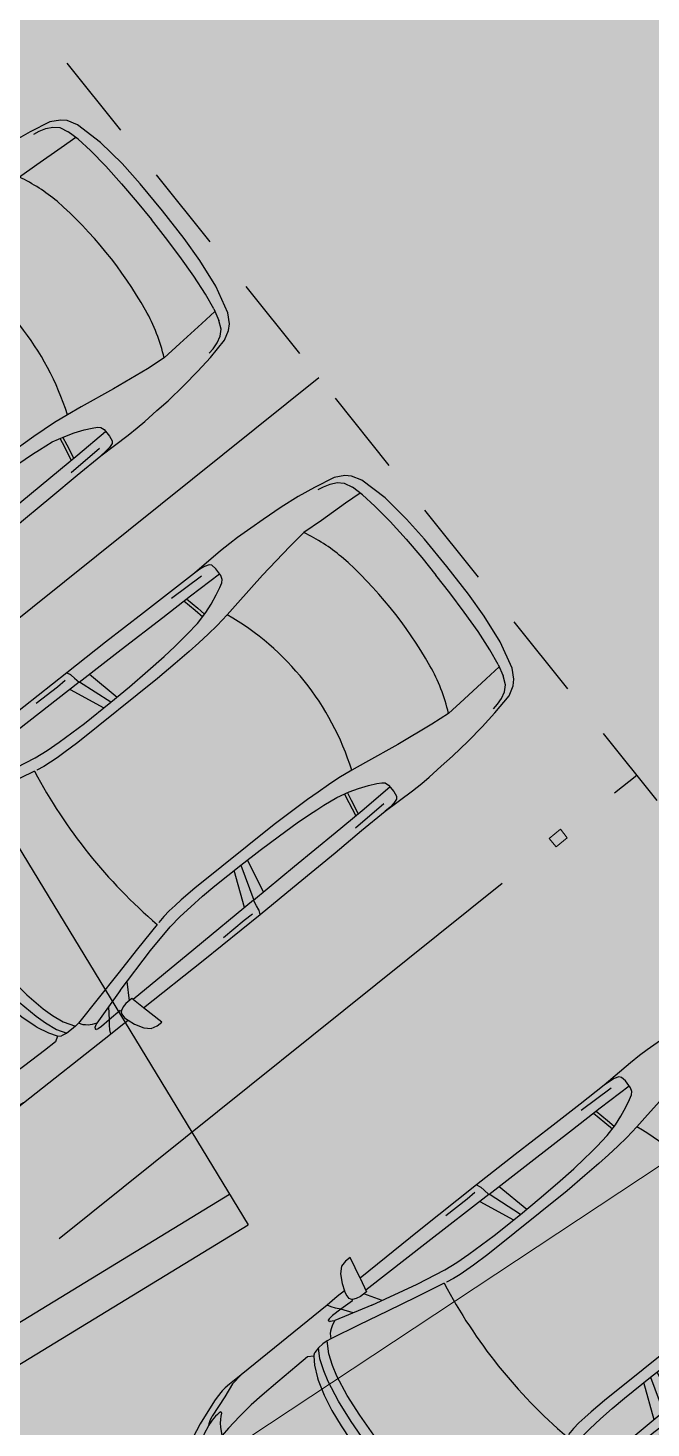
# Model space of a CAD drawing. Header units: metres. Extents: x 7511783 to 7512372, y 4692307 to 4692611.
# Drawn here: x 7511935.26 to 7511938.72, y 4692375.02 to 4692382.78 of the extents above; entities that cross this region are included whole.
import ezdxf
from ezdxf.enums import TextEntityAlignment as Align

# ---------------------------------------------------------------- set-up
doc = ezdxf.new("R2010")
doc.units = ezdxf.units.M
doc.linetypes.add('Long Dashed', pattern=[793.7499761581425, 476.2499928474427, -317.4999833106998])
for name, color, linetype, lineweight in [('A - Fill Zone_Pen_No__102', 254, 'Continuous', 0), ('A - Fill Zone_Pen_No__176', 253, 'Continuous', 0), ('A - Rampa_Pen_No__42', 8, 'Continuous', 0), ('A - Shtyllat', 7, 'Continuous', 0), ('A - Shtyllat_Pen_No__1', 7, 'Continuous', 0), ('A -Polyline_Pen_No__42', 8, 'Continuous', 0), ('A1 - Bodrumi -1', 7, 'Continuous', 0), ('A1 - Bodrumi -1_Pen_No__42', 8, 'Continuous', 0), ('bodrum 1 garazhat projekt', 7, 'Continuous', 0), ('garazhat-netw-amiri - b1', 20, 'Continuous', 0), ('Interior - Furniture _Pen_No__42', 8, 'Continuous', 0), ('Parc-Kojshi', 251, 'Continuous', 0)]:
    doc.layers.add(name, color=color, linetype=linetype, lineweight=lineweight)
doc.styles.add('GENERATED_STYLE_1', font='arial.ttf')

# ---------------------------------------------------------------- blocks, each defined once
blk = doc.blocks.new('Slab_6', base_point=(63264.51523607764, -68393.3326743771))
at = {"layer": 'A1 - Bodrumi -1_Pen_No__42', "color": 8, "linetype": 'Continuous', "lineweight": 25, "flags": 128}
blk.add_lwpolyline([(63264.51523607764, -68393.3326743771), (83257.00457082294, -63909.70114019907), (75456.13369070938, -29146.91751099753, 0.0021919497620864), (57048.23205081843, -33332.54687322022), (60252.72529317138, -47612.63264707229), (58637.28843211705, -47925.70844958309), (58785.1422201114, -48589.27355840802), (58818.69832244765, -48581.63779186852)], format="xyb", close=True, dxfattribs=at)
blk = doc.blocks.new('Column_63', base_point=(5799.68699799449, 12170.10864264829))
at = {"layer": 'A - Shtyllat_Pen_No__1', "color": 7, "linetype": 'Continuous', "lineweight": 13, "flags": 128}
blk.add_lwpolyline([(5845.284778258222, 12149.59419810255), (5832.14824323225, 12208.13846722867), (5754.089217730759, 12190.62308719404), (5767.225752756731, 12132.07881806792)], close=True, dxfattribs=at)
blk = doc.blocks.new('Car 05 22')
at = {"layer": 'Interior - Furniture _Pen_No__42', "color": 8, "linetype": 'Continuous', "lineweight": 25}
for p, q in [((1961.117547741, 983.221158223), (1928.938242309, 983.221158223)), ((1928.938242309, 983.221158223), (1957.843908175, 858.0544967500001)), ((1996.903176747, 974.9060932165999), (1961.117547741, 983.221158223)), ((2026.89661068, 945.007687052), (1996.903176747, 974.9060932165999)), ((2054.5732194, 897.577022836), (2026.89661068, 945.007687052)), ((856.5325990199999, 856.169707455), (590.7241636140001, 851.6786068920001)), ((1129.8609284, 858.5331077519999), (856.5325990199999, 856.169707455)), ((1129.8609284, 858.5331077519999), (1120.69723063, 838.160005195)), ((1536.1071561, 860.3802508980001), (1129.8609284, 858.5331077519999)), ((1957.843908175, 858.0544967500001), (1536.1071561, 860.3802508980001)), ((1957.84390817, 858.0544967500001), (1977.22141076, 777.427813481)), ((2067.91700908, 857.6794056350001), (2054.5732194, 897.577022836)), ((2119.91703998, 857.4374531180001), (2067.91700908, 857.6794056350001)), ((2075.28112592, 835.6608695470001), (2067.91700908, 857.6794056350001)), ((2193.165590015, 856.4504063259001), (2119.91703998, 857.4374531180001)), ((2182.27381684, 834.081841238), (2193.16559002, 856.4504063260001)), ((2808.01466132, 852.5547640039999), (2193.165590015, 856.4504063259001)), ((-585.227090103, 801.027979058), (-706.3378894982, 775.7872218095)), ((-594.8871138119998, 778.4895580349998), (-626.571782751, 772.4860242179999)), ((-483.1389679684001, 817.2581826864), (-585.227090103, 801.027979058)), ((-372.3345973750002, 830.229933465), (-483.1389679684001, 817.2581826864)), ((-251.752794228, 841.043733947), (-372.3345973750002, 830.229933465)), ((-168.2198443133, 844.6061713611999), (-251.752794228, 841.043733947)), ((-78.35772569479998, 850.6357850930001), (-168.2198443133, 844.6061713611999)), ((-24.036324899, 852.2918850640001), (-78.35772569479998, 850.6357850930001)), ((40.3182760438, 852.3336850629998), (-24.036324899, 852.2918850640001)), ((230.8030912739, 845.5192631063), (40.3182760438, 852.3336850629998)), ((124.560977278, 791.3967861309999), (129.0398444, 820.4687779309999)), ((125.693926866, 743.8968737240001), (124.560977278, 791.3967861309999)), ((129.0398444, 820.4687779309999), (138.886242882, 832.3883788069998)), ((138.886242882, 832.3883788069998), (165.168377873, 840.275885275)), ((165.168377873, 840.275885275), (194.733578306, 844.324685204)), ((194.733578306, 844.324685204), (230.803091274, 845.519263106)), ((210.873013229, 809.2317387879999), (418.0703055720001, 816.1926024380003)), ((400.0158099590001, 847.596806379), (230.8030912739, 845.5192631063)), ((590.7241636140001, 851.6786068920001), (400.0158099590001, 847.596806379)), ((1115.14443198, 808.948201529), (1108.59023357, 773.98329714)), ((1108.59023357, 773.98329714), (1537.61805657, 780.025947399)), ((1119.51383092, 833.2672045809999), (1115.14443198, 808.948201529)), ((1120.16623076, 836.3248049650001), (1119.51383092, 833.2672045809999)), ((1120.69723063, 838.160005195), (1120.16623076, 836.3248049650001)), ((1162.63563846, 830.4777734580001), (1220.13025657, 829.0713745190002)), ((1220.13025657, 829.0713745190002), (1369.65750367, 831.489072695)), ((1537.61805657, 780.025611521), (1974.99295641, 786.0764425990001)), ((1939.15395607, 686.22492547), (1995.917261, 777.427813481)), ((1977.22141076, 777.427813481), (2019.59119012, 777.427813481)), ((2019.59119012, 777.427813481), (2044.48611622, 783.069509224)), ((2044.48611622, 783.069509224), (2063.35562216, 792.2740022800001)), ((2063.35562216, 792.2740022800001), (2070.42572439, 799.8521965630001)), ((2068.68333559, 787.696981005), (2065.39356605, 794.4584027669999)), ((2068.68333559, 787.696981005), (2148.02030692, 790.4828861469999)), ((2070.42572439, 799.8521965630001), (2075.2191259, 809.3983893609999)), ((2075.2191259, 809.3983893609999), (2075.28112592, 835.6608695470001)), ((2106.51930118, 732.1586113790001), (2148.02030692, 790.4828861469999)), ((2148.02030692, 790.4828861469999), (2166.81146925, 813.814537484)), ((2148.02030692, 790.4828861469999), (2205.61920777, 792.204186117)), ((2166.81146925, 813.814537484), (2182.27381684, 834.081841238)), ((2205.61920777, 792.204186117), (2227.21980808, 791.0038861380001)), ((2227.21980808, 791.0038861380001), (2232.61990816, 790.029986155)), ((2232.61990816, 790.029986155), (2237.93539134, 787.2871225249999)), ((2238.46067648, 776.864360243), (2234.36910819, 773.9630864369999)), ((2240.81890828, 784.03918626), (2237.93539134, 787.2871225249999)), ((2238.46067648, 776.864360243), (2240.85090828, 780.5209863219999)), ((2240.85090828, 780.5209863219999), (2240.81890828, 784.03918626)), ((2855.711363900001, 852.6327640009998), (2808.01466132, 852.5547640039999)), ((2808.01466132, 852.5547640039999), (2876.86636504, 843.317264394)), ((2891.44016583, 852.5287640049999), (2855.711363900001, 852.6327640009998)), ((2876.86636504, 843.317264394), (2954.16376923, 813.731165643)), ((2922.51356751, 852.034364026), (2891.44016583, 852.5287640049999)), ((2904.11849592, 832.8863289209997), (2905.06820589, 832.8379901159999)), ((2945.17226874, 849.4061641369999), (2922.51356751, 852.034364026)), ((2989.61447115, 839.6482645490003), (2945.17226874, 849.4061641369999)), ((2954.16376923, 813.731165643), (3075.78877375, 774.6896785450001)), ((3013.55027244, 833.064864827), (2989.61447115, 839.6482645490003)), ((3154.26138006, 782.5577669589998), (3013.55027244, 833.064864827)), ((3235.883818752, 747.6101556219), (3154.26138006, 782.5577669589998)), ((-784.8200333720001, 721.8124613509999), (-815.0478655078, 667.7598955197002)), ((-757.6903274910002, 747.022066986), (-784.8200333720001, 721.8124613509999)), ((-706.3378894982, 775.7872218095), (-757.6903274910002, 747.022066986)), ((-729.425104913, 716.3992494200002), (-750.577082573, 669.7773949330001)), ((-701.0941271610001, 743.2591195180001), (-729.425104913, 716.3992494200002)), ((-664.8727541800001, 760.961322365), (-701.0941271610001, 743.2591195180001)), ((-626.571782751, 772.4860242179999), (-664.8727541800001, 760.961322365)), ((327.3887276080001, 761.920895626), (125.394377448, 756.455747737)), ((132.429139117, 722.8048827370001), (125.693926866, 743.8968737240001)), ((146.670770152, 710.6062742990001), (132.429139117, 722.8048827370001)), ((171.252864179, 696.6287725440001), (146.670770152, 710.6062742990001)), ((521.9507803269998, 764.6728959719999), (327.3887276080001, 761.920895626)), ((355.2943663540001, 762.315609428), (339.1227247570001, 683.1192857359999)), ((373.4006373970002, 762.5717151969999), (357.2289958010001, 683.375391506)), ((813.627009446, 769.327996556), (521.9507803269998, 764.6728959719999)), ((1108.59023357, 773.98329714), (813.627009446, 769.327996556)), ((1036.25651944, 772.8416796290002), (996.5002997029998, 578.7916468290002)), ((1041.96657906, 578.0240872360001), (1107.56627095, 773.967136299)), ((1173.32542975, 774.895061201), (1090.33970038, 577.89253068)), ((2000.39650233, 701.591770694), (1730.35620914, 633.8338533080002)), ((2000.39650233, 701.591770694), (2213.53100788, 762.9814866290001)), ((2226.59190807, 769.8777067159999), (2213.53100788, 762.9814866290001)), ((2213.53100788, 762.9814866290001), (2238.34670825, 752.240186817)), ((2234.36910819, 773.9630864369999), (2226.59190807, 769.8828865080001)), ((2238.34670825, 752.240186817), (2258.53170854, 739.717487037)), ((2258.53170854, 739.717487037), (2269.0398087, 731.086787188)), ((2269.0398087, 731.086787188), (2278.83550884, 721.965087348)), ((2278.83550884, 721.965087348), (2293.79610906, 697.6509877739999)), ((2293.79610906, 697.6509877739999), (2317.1870094, 700.7385877199999)), ((2317.1870094, 700.7385877199999), (2345.74280982, 702.7498876850001)), ((2355.134199750001, 639.912801441), (2317.1870094, 700.7385877199999)), ((2345.74280982, 702.7498876850001), (2378.929310310001, 702.0184876970001)), ((2410.10490185, 649.1086815510001), (2378.929310310001, 702.0184876970001)), ((2378.929310310001, 702.0184876970001), (2410.57231077, 694.2028878339999)), ((2428.73881104, 681.7061880529999), (2457.25830016, 700.035535323)), ((2457.25830016, 700.035535323), (2535.4819126, 697.9905877680001)), ((3022.47491973, 758.305686711), (3023.66221975, 762.4851866380001)), ((3024.49924208, 753.7186598590001), (3022.47491973, 758.305686711)), ((3023.66221975, 762.4851866380001), (3034.64521991, 765.0503865930001)), ((3037.91041996, 743.452886971), (3024.49924208, 753.7186598590001)), ((3034.64521991, 765.0503865930001), (3046.93432009, 763.817386614)), ((3050.61522015, 730.6688871950001), (3037.91041996, 743.452886971)), ((3046.93432009, 763.817386614), (3060.9451203, 762.9292866300001)), ((3064.50712035, 714.6457874760001), (3050.61522015, 730.6688871950001)), ((3060.9451203, 762.9292866300001), (3089.85712072, 757.3861867269998)), ((3076.97452053, 697.807687771), (3064.50712035, 714.6457874760001)), ((3100.48402088, 763.1120866269999), (3075.78877375, 774.6896785450001)), ((3089.85712072, 757.3861867269998), (3108.43932099, 751.4304868319999)), ((3114.13862108, 753.3111867989999), (3100.48402088, 763.1120866269999)), ((3108.43932099, 751.4304868319999), (3122.8656212, 746.4359869189999)), ((3122.8656212, 746.4359869189999), (3114.13862108, 753.3111867989999)), ((3170.0706946, 726.5554905960001), (3122.8656212, 746.4359869189999)), ((3211.69204952, 701.0151137130001), (3170.0706946, 726.5554905960001)), ((3254.25934432, 663.1775183300001), (3211.69204952, 701.0151137130001)), ((3269.07948628, 728.3294692490001), (3235.883818752, 747.6101556219)), ((3298.56678787, 705.6390702070001), (3269.07948628, 728.3294692490001)), ((3337.33388997, 663.3806719909999), (3298.56678787, 705.6390702070001)), ((-815.0478655078, 667.7598955197002), (-855.0523550635, 511.0116477078998)), ((-768.2719792499998, 602.2788720830002), (-750.577082573, 669.7773949330001)), ((-764.3441764490001, 617.261773195), (-665.728145997, 623.9546285630003)), ((-665.728145997, 623.9546285630003), (-500.877431885, 634.180288886)), ((-500.877431885, 634.180288886), (-383.0238853850001, 641.9613403830001)), ((-383.0238853850001, 641.9613403830001), (-274.220886173, 631.318400078)), ((-274.220886173, 631.318400078), (-56.404854203, 600.536895199)), ((212.566754139, 676.5412700230002), (171.252864179, 696.6287725440001)), ((266.3151410770001, 654.566867265), (212.566754139, 676.5412700230002)), ((319.4903281550001, 636.426864989), (266.3151410770001, 654.566867265)), ((392.7088835140001, 617.8124267930001), (319.4903281550001, 636.426864989)), ((339.1227247570001, 683.1192857359999), (329.5580559370001, 633.8673348859999)), ((357.2289958010001, 683.375391506), (346.76505809, 629.492778784)), ((1730.35620914, 633.8338533080002), (1562.00595611, 600.596478384)), ((1779.61280153, 581.7538898049997), (1952.84760406, 621.338789111)), ((1952.84760406, 621.338789111), (2122.045506540001, 659.9572884350001)), ((2122.045506540001, 659.9572884350001), (2293.79610906, 697.6509877739999)), ((2293.79610906, 697.6386630720001), (2293.79610906, 697.6509877739999)), ((2379.77420337, 575.387091212), (2355.13301598, 639.9159014410001)), ((2436.02871163, 583.2244924540001), (2410.10490185, 649.1086815510001)), ((2410.57231077, 694.2028878339999), (2410.58631694, 694.1782473540001)), ((2428.73881104, 681.7061880529999), (2410.57231077, 694.2028878339999)), ((2428.77597173, 681.700745325), (2428.73881104, 681.7061880529999)), ((2428.77597173, 681.700745325), (2456.66545813, 639.8418234830003)), ((2456.66545813, 639.8418234830003), (2487.236391870001, 574.2621729599999)), ((2535.422612600001, 697.9916562040003), (2673.21491462, 695.5089878119999)), ((2535.46586986, 697.9894090810001), (2535.4819126, 697.988971943)), ((2673.21491462, 695.5089878119999), (2787.200816290001, 691.4809878819998)), ((2787.200816290001, 691.4809878819998), (2868.415817480001, 687.223087957)), ((2868.395882330001, 687.22488671), (2959.72331881, 678.984388101)), ((2959.72331881, 678.984388101), (2868.415817480001, 687.1969879569999)), ((2959.72331881, 678.984388101), (3047.2313201, 666.2002883250001)), ((3047.20992906, 666.2041971140001), (3100.00912087, 656.556188494)), ((3100.00912087, 656.556188494), (3076.97452053, 697.807687771)), ((3152.92075342, 553.873393456), (3100.00912087, 656.556188494)), ((3301.867263790001, 602.80900872), (3254.25934432, 663.1775183300001)), ((3374.49419199, 603.583974516), (3337.33388997, 663.3806719909999)), ((-768.2719792499998, 602.2788720830002), (-782.764796709, 510.0106247469999)), ((-56.404854203, 600.536895199), (145.941775497, 566.5900898169999)), ((145.941775497, 566.5900898169999), (233.261172115, 552.312592089)), ((233.261172115, 552.312592089), (315.3092800730001, 541.359190513)), ((474.8166917820001, 607.1053878569999), (392.7088835140001, 617.8124267930001)), ((521.3449804749999, 601.6186871690002), (474.8166917820001, 607.1053878569999)), ((569.9935686519999, 596.8381865689998), (521.3449804749999, 601.6186871690002)), ((652.59274858, 590.9845858339997), (569.9935686519999, 596.8381865689998)), ((772.8388193580001, 584.9903850819998), (652.59274858, 590.9845858339997)), ((907.2666866909999, 580.298084493), (772.8388193580001, 584.9903850819998)), ((1041.96657906, 578.0240872360001), (907.2666866909999, 580.298084493)), ((1227.79815085, 577.5186957939999), (1041.96657906, 578.0240872360001)), ((1316.09897866, 580.475793563), (1227.79815085, 577.5186957939999)), ((1403.02450604, 584.4121905939998), (1316.09897866, 580.475793563)), ((1483.8761315, 590.1361862749999), (1403.02450604, 584.4121905939998)), ((1562.00595611, 600.596478384), (1483.8761315, 590.1361862749999)), ((1610.72419049, 544.0665862469999), (1779.61280153, 581.7538898049997)), ((2397.334105950001, 514.2584815219999), (2379.77250853, 575.3929912130001)), ((2453.63941421, 521.616582688), (2436.02871163, 583.2244924540001)), ((2487.236391870001, 574.2621729599999), (2491.79934275, 562.0052962960001)), ((2491.79994982, 562.0052962960001), (2517.90263133, 477.034766618)), ((3189.62073735, 475.569766106), (3152.92075342, 553.873393456)), ((3301.867263790001, 602.80900872), (3346.015513130001, 501.4217980699999)), ((3418.40079436, 512.7439783509999), (3374.49419199, 603.583974516)), ((-855.0523550635, 511.0116477078998), (-874.6778528530002, 344.9579771100001)), ((-782.7621654889999, 510.027376359), (-794.5333543099999, 390.6265818930001)), ((315.2936019620001, 541.3606176840001), (384.2945810830001, 535.0794906230001)), ((384.2815104790001, 535.080362318), (454.174320738, 530.4191213629999)), ((454.170282107, 530.4193907049998), (526.242583163, 526.2868907769997)), ((526.2331313149998, 526.2873073839999), (627.7018846490002, 521.814890855)), ((627.698546207, 521.8149872519999), (756.75876515, 518.0884218199999)), ((756.75876515, 518.0884218199999), (1322.62824821, 518.052230308)), ((1322.62824821, 518.052230308), (1420.49779626, 521.652890858)), ((1420.49066257, 521.652523245), (1466.64156934, 524.030772681)), ((1466.62639694, 524.0299908169999), (1510.87647584, 527.594696836)), ((1510.85529759, 527.5929907539999), (1554.25309822, 533.0576906580001)), ((1554.25309822, 533.0576906580001), (1596.82961355, 540.969674969)), ((1597.28918852, 541.1774857889999), (1596.65116701, 540.8889849259999)), ((2419.31580918, 395.7362626700001), (2397.33316008, 514.2635815229997)), ((2477.61661773, 401.0764635800001), (2453.63941421, 521.616582688)), ((2517.90263133, 477.034766618), (2537.54372273, 384.0810341510001)), ((3199.39883308, 466.7584630290001), (3189.62073735, 475.569766106)), ((3220.69886845, 454.388540188), (3199.39883308, 466.7584630290001)), ((3346.015513130001, 501.4217980699999), (3374.297465860001, 419.557472908)), ((3457.47689648, 393.0984834030001), (3418.40079436, 512.7439783509999)), ((-794.5333543099999, 390.6265818930001), (-802.4328468090001, 258.715288008)), ((2433.73206705, 266.091642182), (2419.31580918, 395.7362626700001)), ((2493.88922012, 269.050242651), (2477.61661773, 401.0764635800001)), ((3256.10680826, 439.2417534179999), (3220.67662376, 454.4014587129999)), ((3288.390194130001, 425.101248479), (3256.10680826, 439.2417534179999)), ((3319.36158057, 408.41284265), (3288.390194130001, 425.101248479)), ((3353.46269085, 384.2512837760001), (3319.36158057, 408.41284265)), ((3391.09039087, 344.247647689), (3374.297465860001, 419.557472908)), ((3468.34279707, 330.9338860280001), (3457.47689648, 393.0984834030001)), ((-874.6778528530002, 344.9579771100001), (-882.944054645, 194.680643518)), ((2537.54372273, 384.0810341510001), (2551.45611664, 285.6281997640001)), ((3321.23357975, 370.497229407), (3320.99727986, 362.132926485)), ((3320.99727986, 362.132926485), (3338.31527228, 276.8564967000001)), ((3324.654278260001, 377.297531782), (3321.23357975, 370.497229407)), ((3328.30797666, 379.591332583), (3324.654278260001, 377.297531782)), ((3338.468372210001, 379.4523325350001), (3328.30797666, 379.591332583)), ((3363.640761200001, 357.811724976), (3338.468372210001, 379.4523325350001)), ((3377.182392130001, 359.9734848010001), (3353.46269085, 384.2512837760001)), ((3396.66521323, 315.8049103040001), (3363.640761200001, 357.811724976)), ((3391.09039087, 344.247647689), (3377.182392130001, 359.9734848010001)), ((3408.0703938, 289.3779877820001), (3396.66521323, 315.8049103040001)), ((3474.4914974, 263.721088865), (3468.34279707, 330.9338860280001)), ((-802.4328468090001, 258.715288008), (-806.8131426489999, 124.936494209)), ((2441.61713002, 131.955220918), (2433.73181129, 266.093942182)), ((2503.10292147, 133.173421111), (2493.88922012, 269.050242651)), ((2551.45611664, 285.6281997640001), (2559.71041303, 193.693567653)), ((3338.31527228, 276.8564967000001), (3351.882966340001, 172.661960307)), ((3408.0703938, 289.3779877820001), (3413.77629411, 267.259988716)), ((3413.77548775, 267.2641933500001), (3418.45445829, 242.866384828)), ((3418.452194370001, 242.878189745), (3424.044894670001, 200.723791525)), ((3478.33319761, 199.917191559), (3474.4914974, 263.721088865)), ((-882.944054645, 194.680643518), (-885.3767076889999, 0)), ((2559.71041303, 193.693567653), (2564.38081099, 101.185635342)), ((3351.882966340001, 172.661960307), (3358.343763510001, 75.87012649980001)), ((3424.044894670001, 200.723791525), (3427.72848251, 152.023715234)), ((3479.35651311, 164.9481933352), (3478.33319761, 199.917191559)), ((3489.519598210001, 164.9481933352), (3479.35651311, 164.9481933352)), ((3489.519598210001, -164.9481933352), (3489.519598210001, 164.9481933352)), ((-806.8131426489999, 124.936494209), (-808.0470753050001, 0)), ((2444.0197128, -0.0273000043277), (2441.61701245, 131.957220918)), ((2506.01959488, -3.86e-13), (2503.10292147, 133.173421111)), ((2564.38081099, 101.185635342), (2566.01761027, -0.00610000213065)), ((3432.36383112, 39.98011396419999), (3427.72848251, 152.023715234)), ((-885.3767076889999, 0), (-882.944054645, -194.680643518)), ((-806.8131426489999, -124.936494209), (-808.0470753050001, 1.477e-13)), ((2444.0197128, 0.0273000043271), (2441.61701245, -131.957220918)), ((2564.38081099, -101.185635342), (2566.01761027, 0.00610000212997)), ((3353.95786543, 27.8932505984), (3358.343763510001, 75.87012649980001)), ((3353.95786543, 27.8932505984), (3353.95786543, -0.7649002671629999)), ((3353.95786543, -27.8932505984), (3353.95786543, 0.7649002671619999)), ((3370.89075802, 11.74110410089999), (3370.32315827, -0.7649002671629999)), ((3370.89075802, -11.74110410089999), (3370.32315827, 0.7649002671619999)), ((3372.49235732, 23.6550082622), (3370.89075802, 11.74110410089999)), ((3376.267285060001, 38.99395092400001), (3372.49235732, 23.6550082622)), ((3381.98685317, 46.5714162664), (3376.267285060001, 38.99395092400001)), ((3386.21005132, 48.3522168884), (3381.98685317, 46.5714162664)), ((3386.21005132, 48.3522168884), (3394.28954778, 48.3522168884)), ((3398.51284593, 46.5714162664), (3394.28954778, 48.3522168884)), ((3404.23226311, 38.99375151340001), (3398.51284593, 46.5714162664)), ((3404.23226311, 38.99375151340001), (3408.00714178, 23.6550082622)), ((3408.00714178, 23.6550082622), (3409.766541010001, 8.055102813469999)), ((3409.766541010001, 8.055102813469999), (3409.766541010001, -4.961e-13)), ((3431.76949509, 57.3729975776), (3431.76949509, 56.7710829698)), ((3432.04453126, -0.0109000038072), (3432.36383112, 39.98011396419999)), ((3432.04453126, 0.0109000038063), (3432.36383112, -39.98011396419999)), ((2506.01959488, -2.78e-13), (2503.10292147, -133.173421111)), ((3351.882966340001, -172.661960307), (3358.343763510001, -75.87012649980001)), ((3353.95786543, -27.8932505984), (3358.343763510001, -75.87012649980001)), ((3372.49235732, -23.6550082622), (3370.89075802, -11.74110410089999)), ((3376.267285060001, -38.99395092400001), (3372.49235732, -23.6550082622)), ((3381.98685317, -46.5714162664), (3376.267285060001, -38.99395092400001)), ((3386.21005132, -48.3522168884), (3381.98685317, -46.5714162664)), ((3386.21005132, -48.3522168884), (3394.28954778, -48.3522168884)), ((3398.51284593, -46.5714162664), (3394.28954778, -48.3522168884)), ((3404.23226311, -38.99375151340001), (3398.51284593, -46.5714162664)), ((3404.23226311, -38.99375151340001), (3408.00714178, -23.6550082622)), ((3408.00714178, -23.6550082622), (3409.766541010001, -8.055102813469999)), ((3409.766541010001, -8.055102813469999), (3409.766541010001, -3.892e-13)), ((3432.36383112, -39.98011396419999), (3427.72848251, -152.023715234)), ((3431.76949509, -57.3729975776), (3431.76949509, -56.7710829698)), ((-802.4328468090001, -258.715288008), (-806.8131426489999, -124.936494209)), ((2441.61713002, -131.955220918), (2433.73181129, -266.093942182)), ((2503.10292147, -133.173421111), (2493.88922012, -269.050242651)), ((2559.71041303, -193.693567653), (2564.38081099, -101.185635342)), ((3424.044894670001, -200.723791525), (3427.72848251, -152.023715234)), ((-882.944054645, -194.680643518), (-874.6778528530002, -344.9579771100001)), ((2551.45611664, -285.6281997640001), (2559.71041303, -193.693567653)), ((3338.31527228, -276.8564967000001), (3351.882966340001, -172.661960307)), ((3418.452194370001, -242.878189745), (3424.044894670001, -200.723791525)), ((3474.4914974, -263.721088865), (3478.33319761, -199.917191559)), ((3478.33319761, -199.917191559), (3479.35651311, -164.9481933352)), ((3479.35651311, -164.9481933352), (3489.519598210001, -164.9481933352)), ((-794.5333543099999, -390.6265818930001), (-802.4328468090001, -258.715288008)), ((2433.73206705, -266.091642182), (2419.31580918, -395.7362626700001)), ((2493.88922012, -269.050242651), (2477.61661773, -401.0764635800001)), ((2537.54372273, -384.0810341510001), (2551.45611664, -285.6281997640001)), ((3320.99727986, -362.132926485), (3338.31527228, -276.8564967000001)), ((3408.0703938, -289.3779877820001), (3396.66521323, -315.8049103040001)), ((3408.0703938, -289.3779877820001), (3413.77629411, -267.259988716)), ((3413.77548775, -267.2641933500001), (3418.45445829, -242.866384828)), ((3468.34279707, -330.9338860280001), (3474.4914974, -263.721088865)), ((-874.6778528530002, -344.9579771100001), (-855.0523550635, -511.0116477078998)), ((2517.90263133, -477.034766618), (2537.54372273, -384.0810341510001)), ((3353.46269085, -384.2512837760001), (3319.36158057, -408.41284265)), ((3321.23357975, -370.497229407), (3320.99727986, -362.132926485)), ((3324.654278260001, -377.297531782), (3321.23357975, -370.497229407)), ((3328.30797666, -379.591332583), (3324.654278260001, -377.297531782)), ((3338.468372210001, -379.4523325350001), (3328.30797666, -379.591332583)), ((3363.640761200001, -357.811724976), (3338.468372210001, -379.4523325350001)), ((3377.182392130001, -359.9734848010001), (3353.46269085, -384.2512837760001)), ((3396.66521323, -315.8049103040001), (3363.640761200001, -357.811724976)), ((3391.09039087, -344.247647689), (3374.297465860001, -419.557472908)), ((3391.09039087, -344.247647689), (3377.182392130001, -359.9734848010001)), ((3457.47689648, -393.0984834030001), (3468.34279707, -330.9338860280001)), ((-782.7621654889999, -510.027376359), (-794.5333543099999, -390.6265818930001)), ((2419.31580918, -395.7362626700001), (2397.33316008, -514.2635815229997)), ((2477.61661773, -401.0764635800001), (2453.63941421, -521.616582688)), ((3220.69886845, -454.388540188), (3199.39883308, -466.7584630290001)), ((3256.10680826, -439.2417534179999), (3220.67662376, -454.4014587129999)), ((3288.390194130001, -425.101248479), (3256.10680826, -439.2417534179999)), ((3319.36158057, -408.41284265), (3288.390194130001, -425.101248479)), ((3346.015513130001, -501.4217980699999), (3374.297465860001, -419.557472908)), ((3418.40079436, -512.7439783509999), (3457.47689648, -393.0984834030001)), ((-855.0523550635, -511.0116477078998), (-815.0478655078, -667.7598955197002)), ((-768.2719792499998, -602.2788720830002), (-782.764796709, -510.0106247469999)), ((233.261172115, -552.312592089), (315.3092800730001, -541.359190513)), ((315.2936019620001, -541.3606176840001), (384.2945810830001, -535.0794906230001)), ((384.2815104790001, -535.080362318), (454.174320738, -530.4191213629999)), ((454.170282107, -530.4193907049998), (526.242583163, -526.2868907769997)), ((526.2331313149998, -526.2873073839999), (627.7018846490002, -521.814890855)), ((627.698546207, -521.8149872519999), (756.75876515, -518.0884218199999)), ((756.75876515, -518.0884218199999), (1322.62824821, -518.052230308)), ((1322.62824821, -518.052230308), (1420.49779626, -521.652890858)), ((1420.49066257, -521.652523245), (1466.64156934, -524.030772681)), ((1466.62639694, -524.0299908169999), (1510.87647584, -527.594696836)), ((1510.85529759, -527.5929907539999), (1554.25309822, -533.0576906580001)), ((1554.25309822, -533.0576906580001), (1596.82961355, -540.969674969)), ((1597.28918852, -541.1774857889999), (1596.65116701, -540.8889849259999)), ((2397.334105950001, -514.2584815219999), (2379.77250853, -575.3929912130001)), ((2453.63941421, -521.616582688), (2436.02871163, -583.2244924540001)), ((2491.79994982, -562.0052962960001), (2517.90263133, -477.034766618)), ((3189.62073735, -475.569766106), (3152.92075342, -553.873393456)), ((3199.39883308, -466.7584630290001), (3189.62073735, -475.569766106)), ((3301.867263790001, -602.80900872), (3346.015513130001, -501.4217980699999)), ((3374.49419199, -603.583974516), (3418.40079436, -512.7439783509999)), ((-768.2719792499998, -602.2788720830002), (-750.577082573, -669.7773949330001)), ((-764.3441764490001, -617.261773195), (-665.728145997, -623.9546285630003)), ((-274.220886173, -631.318400078), (-56.404854203, -600.536895199)), ((-56.404854203, -600.536895199), (145.941775497, -566.5900898169999)), ((145.941775497, -566.5900898169999), (233.261172115, -552.312592089)), ((392.7088835140001, -617.8124267930001), (319.4903281550001, -636.426864989)), ((474.8166917820001, -607.1053878569999), (392.7088835140001, -617.8124267930001)), ((521.3449804749999, -601.6186871690002), (474.8166917820001, -607.1053878569999)), ((569.9935686519999, -596.8381865689998), (521.3449804749999, -601.6186871690002)), ((652.59274858, -590.9845858339997), (569.9935686519999, -596.8381865689998)), ((772.8388193580001, -584.9903850819998), (652.59274858, -590.9845858339997)), ((907.2666866909999, -580.298084493), (772.8388193580001, -584.9903850819998)), ((1041.96657906, -578.0240872360001), (907.2666866909999, -580.298084493)), ((1036.25651944, -772.8416796290002), (996.5002997029998, -578.7916468290002)), ((1227.79815085, -577.5186957939999), (1041.96657906, -578.0240872360001)), ((1041.96657906, -578.0240872360001), (1107.56627095, -773.967136299)), ((1173.32542975, -774.895061201), (1090.33970038, -577.89253068)), ((1316.09897866, -580.475793563), (1227.79815085, -577.5186957939999)), ((1403.02450604, -584.4121905939998), (1316.09897866, -580.475793563)), ((1483.8761315, -590.1361862749999), (1403.02450604, -584.4121905939998)), ((1562.00595611, -600.596478384), (1483.8761315, -590.1361862749999)), ((1730.35620914, -633.8338533080002), (1562.00595611, -600.596478384)), ((1610.72419049, -544.0665862469999), (1779.61280153, -581.7538898049997)), ((1779.61280153, -581.7538898049997), (1952.84760406, -621.338789111)), ((2379.77420337, -575.387091212), (2355.13301598, -639.9159014410001)), ((2436.02871163, -583.2244924540001), (2410.10490185, -649.1086815510001)), ((2456.66545813, -639.8418234830003), (2487.236391870001, -574.2621729599999)), ((2487.236391870001, -574.2621729599999), (2491.79934275, -562.0052962960001)), ((3152.92075342, -553.873393456), (3100.00912087, -656.556188494)), ((3301.867263790001, -602.80900872), (3254.25934432, -663.1775183300001)), ((3337.33388997, -663.3806719909999), (3374.49419199, -603.583974516)), ((-815.0478655078, -667.7598955197002), (-784.8200333720001, -721.8124613509999)), ((-729.425104913, -716.3992494200002), (-750.577082573, -669.7773949330001)), ((-665.728145997, -623.9546285630003), (-500.877431885, -634.180288886)), ((-500.877431885, -634.180288886), (-383.0238853850001, -641.9613403830001)), ((-383.0238853850001, -641.9613403830001), (-274.220886173, -631.318400078)), ((171.252864179, -696.6287725440001), (146.670770152, -710.6062742990001)), ((212.566754139, -676.5412700230002), (171.252864179, -696.6287725440001)), ((266.3151410770001, -654.566867265), (212.566754139, -676.5412700230002)), ((319.4903281550001, -636.426864989), (266.3151410770001, -654.566867265)), ((339.1227247570001, -683.1192857359999), (329.5580559370001, -633.8673348859999)), ((355.2943663540001, -762.315609428), (339.1227247570001, -683.1192857359999)), ((357.2289958010001, -683.375391506), (346.76505809, -629.492778784)), ((373.4006373970002, -762.5717151969999), (357.2289958010001, -683.375391506)), ((2000.39650233, -701.591770694), (1730.35620914, -633.8338533080002)), ((1939.15395607, -686.22492547), (1995.917261, -777.427813481)), ((1952.84760406, -621.338789111), (2122.045506540001, -659.9572884350001)), ((2122.045506540001, -659.9572884350001), (2293.79610906, -697.6509877739999)), ((2278.83550884, -721.965087348), (2293.79610906, -697.6509877739999)), ((2293.79610906, -697.6386630720001), (2293.79610906, -697.6509877739999)), ((2293.79610906, -697.6509877739999), (2317.1870094, -700.7385877199999)), ((2355.134199750001, -639.912801441), (2317.1870094, -700.7385877199999)), ((2410.10490185, -649.1086815510001), (2378.929310310001, -702.0184876970001)), ((2378.929310310001, -702.0184876970001), (2410.57231077, -694.2028878339999)), ((2428.73881104, -681.7061880529999), (2410.57231077, -694.2028878339999)), ((2410.57231077, -694.2028878339999), (2410.58631694, -694.1782473540001)), ((2428.77597173, -681.700745325), (2428.73881104, -681.7061880529999)), ((2428.73881104, -681.7061880529999), (2457.25830016, -700.035535323)), ((2428.77597173, -681.700745325), (2456.66545813, -639.8418234830003)), ((2457.25830016, -700.035535323), (2535.4819126, -697.9905877680001)), ((2535.422612600001, -697.9916562040003), (2673.21491462, -695.5089878119999)), ((2535.46586986, -697.9894090810001), (2535.4819126, -697.988971943)), ((2673.21491462, -695.5089878119999), (2787.200816290001, -691.4809878819998)), ((2787.200816290001, -691.4809878819998), (2868.415817480001, -687.223087957)), ((2868.395882330001, -687.22488671), (2959.72331881, -678.984388101)), ((2959.72331881, -678.984388101), (2868.415817480001, -687.1969879569999)), ((2959.72331881, -678.984388101), (3047.2313201, -666.2002883250001)), ((3047.20992906, -666.2041971140001), (3100.00912087, -656.556188494)), ((3076.97452053, -697.807687771), (3064.50712035, -714.6457874760001)), ((3100.00912087, -656.556188494), (3076.97452053, -697.807687771)), ((3254.25934432, -663.1775183300001), (3211.69204952, -701.0151137130001)), ((3298.56678787, -705.6390702070001), (3337.33388997, -663.3806719909999)), ((-784.8200333720001, -721.8124613509999), (-757.6903274910002, -747.022066986)), ((-757.6903274910002, -747.022066986), (-706.3378894982, -775.7872218095)), ((-701.0941271610001, -743.2591195180001), (-729.425104913, -716.3992494200002)), ((-706.3378894982, -775.7872218095), (-585.227090103, -801.027979058)), ((-664.8727541800001, -760.961322365), (-701.0941271610001, -743.2591195180001)), ((-626.571782751, -772.4860242179999), (-664.8727541800001, -760.961322365)), ((-594.8871138119998, -778.4895580349998), (-626.571782751, -772.4860242179999)), ((125.693926866, -743.8968737240001), (124.560977278, -791.3967861309999)), ((327.3887276080001, -761.920895626), (125.394377448, -756.455747737)), ((132.429139117, -722.8048827370001), (125.693926866, -743.8968737240001)), ((146.670770152, -710.6062742990001), (132.429139117, -722.8048827370001)), ((521.9507803269998, -764.6728959719999), (327.3887276080001, -761.920895626)), ((813.627009446, -769.327996556), (521.9507803269998, -764.6728959719999)), ((1108.59023357, -773.98329714), (813.627009446, -769.327996556)), ((1108.59023357, -773.98329714), (1537.61805657, -780.025947399)), ((1115.14443198, -808.948201529), (1108.59023357, -773.98329714)), ((2000.39650233, -701.591770694), (2213.53100788, -762.9814866290001)), ((2106.51930118, -732.1586113790001), (2148.02030692, -790.4828861469999)), ((2213.53100788, -762.9814866290001), (2238.34670825, -752.240186817)), ((2226.59190807, -769.8777067159999), (2213.53100788, -762.9814866290001)), ((2234.36910819, -773.9630864369999), (2226.59190807, -769.8828865080001)), ((2238.46067648, -776.864360243), (2234.36910819, -773.9630864369999)), ((2238.34670825, -752.240186817), (2258.53170854, -739.717487037)), ((2258.53170854, -739.717487037), (2269.0398087, -731.086787188)), ((2269.0398087, -731.086787188), (2278.83550884, -721.965087348)), ((2317.1870094, -700.7385877199999), (2345.74280982, -702.7498876850001)), ((2345.74280982, -702.7498876850001), (2378.929310310001, -702.0184876970001)), ((2954.16376923, -813.731165643), (3075.78877375, -774.6896785450001)), ((3024.49924208, -753.7186598590001), (3022.47491973, -758.305686711)), ((3022.47491973, -758.305686711), (3023.66221975, -762.4851866380001)), ((3023.66221975, -762.4851866380001), (3034.64521991, -765.0503865930001)), ((3037.91041996, -743.452886971), (3024.49924208, -753.7186598590001)), ((3034.64521991, -765.0503865930001), (3046.93432009, -763.817386614)), ((3050.61522015, -730.6688871950001), (3037.91041996, -743.452886971)), ((3046.93432009, -763.817386614), (3060.9451203, -762.9292866300001)), ((3064.50712035, -714.6457874760001), (3050.61522015, -730.6688871950001)), ((3060.9451203, -762.9292866300001), (3089.85712072, -757.3861867269998)), ((3100.48402088, -763.1120866269999), (3075.78877375, -774.6896785450001)), ((3089.85712072, -757.3861867269998), (3108.43932099, -751.4304868319999)), ((3114.13862108, -753.3111867989999), (3100.48402088, -763.1120866269999)), ((3108.43932099, -751.4304868319999), (3122.8656212, -746.4359869189999)), ((3122.8656212, -746.4359869189999), (3114.13862108, -753.3111867989999)), ((3170.0706946, -726.5554905960001), (3122.8656212, -746.4359869189999)), ((3154.26138006, -782.5577669589998), (3235.883818752, -747.6101556219)), ((3211.69204952, -701.0151137130001), (3170.0706946, -726.5554905960001)), ((3235.883818752, -747.6101556219), (3269.07948628, -728.3294692490001)), ((3269.07948628, -728.3294692490001), (3298.56678787, -705.6390702070001)), ((-585.227090103, -801.027979058), (-483.149337101, -817.256968783)), ((-483.149337101, -817.256968783), (-372.3345973750002, -830.229933465)), ((-372.3345973750002, -830.229933465), (-251.752794228, -841.043733947)), ((-251.752794228, -841.043733947), (-168.2198443133, -844.6061713611999)), ((-168.2198443133, -844.6061713611999), (-78.35772569479998, -850.6357850930001)), ((-78.35772569479998, -850.6357850930001), (-24.036324899, -852.2918850640001)), ((-24.036324899, -852.2918850640001), (40.3182760438, -852.3336850629998)), ((40.3182760438, -852.3336850629998), (230.8030912739, -845.5192631063)), ((124.560977278, -791.3967861309999), (129.0398444, -820.4687779309999)), ((129.0398444, -820.4687779309999), (138.886242882, -832.3883788069998)), ((138.886242882, -832.3883788069998), (165.168377873, -840.275885275)), ((165.168377873, -840.275885275), (194.733578306, -844.324685204)), ((194.733578306, -844.324685204), (230.803091274, -845.519263106)), ((210.873013229, -809.2317387879999), (418.0703055720001, -816.1926024380003)), ((230.8030912739, -845.5192631063), (400.0158099590001, -847.596806379)), ((400.0158099590001, -847.596806379), (590.7241636140001, -851.6786068920001)), ((590.7241636140001, -851.6786068920001), (856.5325990199999, -856.169707455)), ((1119.51383092, -833.2672045809999), (1115.14443198, -808.948201529)), ((1120.16623076, -836.3248049650001), (1119.51383092, -833.2672045809999)), ((1120.69723063, -838.160005195), (1120.16623076, -836.3248049650001)), ((1129.8609284, -858.5331077519999), (1120.69723063, -838.160005195)), ((1162.63563846, -830.4777734580001), (1220.13025657, -829.0713745190002)), ((1220.13025657, -829.0713745190002), (1369.65750367, -831.489072695)), ((1537.61805657, -780.025611521), (1974.99295641, -786.0764425990001)), ((1957.84390817, -858.0544967500001), (1977.22141076, -777.427813481)), ((1977.22141076, -777.427813481), (2019.59119012, -777.427813481)), ((2019.59119012, -777.427813481), (2044.48611622, -783.069509224)), ((2044.48611622, -783.069509224), (2063.35562216, -792.2740022800001)), ((2063.35562216, -792.2740022800001), (2070.42572439, -799.8521965630001)), ((2068.68333559, -787.696981005), (2065.39356605, -794.4584027669999)), ((2075.28112592, -835.6608695470001), (2067.91700908, -857.6794056350001)), ((2068.68333559, -787.696981005), (2148.02030692, -790.4828861469999)), ((2070.42572439, -799.8521965630001), (2075.2191259, -809.3983893609999)), ((2075.2191259, -809.3983893609999), (2075.28112592, -835.6608695470001)), ((2148.02030692, -790.4828861469999), (2166.81146925, -813.814537484)), ((2148.02030692, -790.4828861469999), (2205.61920777, -792.204186117)), ((2166.81146925, -813.814537484), (2182.27381684, -834.081841238)), ((2182.27381684, -834.081841238), (2193.16559002, -856.4504063260001)), ((2193.165590015, -856.4504063259001), (2808.01466132, -852.5547640039999)), ((2205.61920777, -792.204186117), (2227.21980808, -791.0038861380001)), ((2227.21980808, -791.0038861380001), (2232.61990816, -790.029986155)), ((2232.61990816, -790.029986155), (2237.93539134, -787.2871225249999)), ((2240.81890828, -784.03918626), (2237.93539134, -787.2871225249999)), ((2238.46067648, -776.864360243), (2240.85090828, -780.5209863219999)), ((2240.85090828, -780.5209863219999), (2240.81890828, -784.03918626)), ((2808.01466132, -852.5547640039999), (2876.86636504, -843.317264394)), ((2808.01466132, -852.5547640039999), (2855.711363900001, -852.6327640009998)), ((2855.711363900001, -852.6327640009998), (2891.44016583, -852.5287640049999)), ((2876.86636504, -843.317264394), (2954.16376923, -813.731165643)), ((2891.44016583, -852.5287640049999), (2922.51356751, -852.034364026)), ((2922.51356751, -852.034364026), (2945.17226874, -849.4061641369999)), ((2945.17226874, -849.4061641369999), (2989.61447115, -839.6482645490003)), ((2989.61447115, -839.6482645490003), (3013.55027244, -833.064864827)), ((3013.55027244, -833.064864827), (3154.26138006, -782.5577669589998)), ((856.5325990199999, -856.169707455), (1129.8609284, -858.5331077519999)), ((1129.8609284, -858.5331077519999), (1536.1071561, -860.3802508980001)), ((1536.1071561, -860.3802508980001), (1957.84390817, -858.0544967500001)), ((1957.84390817, -858.0544967500001), (1928.938242309, -983.221158223)), ((2026.89661068, -945.007687052), (2054.5732194, -897.577022836)), ((2054.5732194, -897.577022836), (2067.917009081, -857.6794056350001)), ((2067.917009081, -857.6794056350001), (2119.91703998, -857.4374531180001)), ((2119.91703998, -857.4374531180001), (2193.165590015, -856.4504063259001)), ((1928.938242309, -983.221158223), (1961.117547741, -983.221158223)), ((1961.117547741, -983.221158223), (1996.903176747, -974.9060932165999)), ((1996.903176747, -974.9060932165999), (2026.89661068, -945.007687052))]:
    blk.add_line(p, q, dxfattribs=at)
for centre, radius, start, end in [((492.8743121958, 217.6762888661), 973.2499460395999, 154.1544541405, 170.9117329646), ((1649.811844864, 0), 1520.416064058, 158.6992078, 201.3007921999999), ((-1245.217819199, 0), 2907.303426369, 349.2141992177, 10.78580078235), ((1856.361619248, -1.736472437241999), 2353.963924674, 170.8803955853, 189.9222862500999), ((492.8743121958, -217.6762888661), 973.2499460395999, 191.230533967, 205.8455458595)]:
    blk.add_arc(centre, radius, start, end, dxfattribs=at)
blk = doc.blocks.new('Straight Ramp 22')
at = {"layer": 'A - Rampa_Pen_No__42', "color": 8, "linetype": 'Continuous', "lineweight": 25}
for p, q in [((10412.71324024272, 2750), (17549.99999994249, 2750)), ((17549.99999994249, -2750), (17549.99999994249, 2750)), ((10297.24318640479, 2550), (17549.99999994249, 2550)), ((10297.24318640479, 2550), (17549.99999994249, 2550))]:
    blk.add_line(p, q, dxfattribs=at)
at = {"layer": 'A - Rampa_Pen_No__42', "color": 8, "linetype": 'Continuous', "lineweight": 25, "style": 'GENERATED_STYLE_1'}
for tag, p in [('ascentPercentage_0', (2250, 188.4778571428572)), ('percentage_0', (6637.499999985625, 188.4778571428572)), ('percentage_1', (10912.49999995687, 188.4778571428572)), ('ascentPercentage_1', (15299.99999994249, 188.4778571428572))]:
    blk.add_attdef(tag, text='', height=300, dxfattribs=at).set_placement(p, align=Align.MIDDLE_CENTER)
blk = doc.blocks.new('A$C75F44AD6')
at = {"layer": 'A - Fill Zone_Pen_No__102', "linetype": 'Continuous', "lineweight": 0}
for points in [[(65544.05316191955, 49271.51437860793), (57659.81515267339, 47502.39896718476), (57041.30329520075, 50258.85830520627), (64925.54130444695, 52027.97371662942)], [(66162.56501939186, 46515.05504058651), (58278.32701014646, 44745.93962916352), (57659.81515267382, 47502.39896718502), (65544.05316191926, 49271.514378608)], [(67158.75225886094, 42075.44796518932), (59274.51424961555, 40306.33255376634), (58278.32701014646, 44745.93962916353), (66162.56501939186, 46515.05504058651)]]:
    blk.add_hatch(color=7, dxfattribs=at).paths.add_polyline_path(points)
at = {"layer": 'A - Fill Zone_Pen_No__176', "linetype": 'Continuous', "lineweight": 0}
blk.add_hatch(color=250, dxfattribs=at).paths.add_polyline_path([(56016.49701639919, 67626.84861451037), (56016.49701639916, 54826.0089632505), (59491.49701639917, 54826.0089632505), (59491.49701639917, 59101.00896325049), (62970.9461354778, 59101.00898176069), (63696.60209380021, 55867.05139868861), (64046.48816895768, 55945.56105898524), (67158.75225886094, 42075.44796518932), (72370.57175068394, 43244.90913235981), (69206.85623192972, 57344.32061356652), (69694.72514131402, 57453.79173878294), (69650.93669122744, 57648.93930253667), (69650.93669122744, 67626.84861451037)])
at = {"layer": 'A -Polyline_Pen_No__42', "color": 8, "linetype": 'Long Dashed', "lineweight": 25}
blk.add_lwpolyline([(67071.17535868785, 42465.74309269648), (64046.48816895769, 55945.56105898524)], dxfattribs=at)
at = {"layer": 'A -Polyline_Pen_No__42', "color": 8, "linetype": 'Continuous', "lineweight": 25}
for points in [[(60470.21650432177, 48133.0146763561), (65544.05316191852, 49271.51437860783)], [(66007.82650798532, 46480.33383038661), (66162.56501938903, 46515.05504059702)], [(62153.66212385125, 45615.51194116788), (65227.23625297255, 46305.18003003096)]]:
    blk.add_lwpolyline(points, dxfattribs=at)
at = {"layer": 'A - Rampa_Pen_No__42', "color": 8, "linetype": 'Continuous', "lineweight": 25, "xscale": -1, "zscale": 1000, "rotation": 185.3191829651347}
blk.add_blockref('Straight Ramp 22', (45400.59797646478, 46333.0239517334), dxfattribs=at)
at = {"layer": 'A - Shtyllat', "color": 7, "lineweight": 35}
blk.add_blockref('Column_63', (65617.53138048018, 46392.75693020312), dxfattribs=at)
at = {"layer": 'A1 - Bodrumi -1', "color": 8, "linetype": 'Continuous', "lineweight": 25}
blk.add_blockref('Slab_6', (67031.01225247682, 5433.515940133279), dxfattribs=at)
at = {"layer": 'Interior - Furniture _Pen_No__42', "color": 8, "linetype": 'Continuous', "lineweight": 25, "zscale": 1000, "rotation": 192.6469138785885}
for p in [(64306.16925132158, 50287.64278089768), (64858.998433665, 47823.9047885069), (65655.40086961497, 44274.658472736)]:
    blk.add_blockref('Car 05 22', p, dxfattribs=at)

msp = doc.modelspace()

# ---------------------------------------------------------------- linework, layer by layer
at = {"layer": 'garazhat-netw-amiri - b1'}
msp.add_circle((7511922.380949954, 4692382.212120953), 75.36126493235138, dxfattribs=at)
at = {"layer": 'Parc-Kojshi', "flags": 128}
msp.add_lwpolyline([(7511984.021, 4692356.967000001), (7511968.34, 4692344.458), (7511962.497, 4692339.88), (7511950.248, 4692331.332), (7511937.962000001, 4692322.418), (7511925.491, 4692332.643), (7511912.211, 4692343.575), (7511910.408, 4692348.041999999), (7511920.285000001, 4692340.217), (7511933.219999999, 4692351.09), (7511932.73, 4692351.679999999), (7511923.269999999, 4692360.23), (7511922.3, 4692361.1), (7511935.68, 4692370.75), (7511934.089999999, 4692373.38), (7511939.919999999, 4692377.23), (7511952.79, 4692386.36), (7511954.993999999, 4692383.377), (7511958.422, 4692378.737), (7511969.121, 4692372.097), (7511973.491, 4692368.387), (7511984.021, 4692356.967000001)], dxfattribs=at)

# ---------------------------------------------------------------- block references
at = {"layer": 'bodrum 1 garazhat projekt', "xscale": 0.001, "yscale": 0.001, "zscale": 0.001, "rotation": 26.04535599708318}
msp.add_blockref('A$C75F44AD6', (7511899.624007692, 4692307.794563157), dxfattribs=at)

doc.saveas('drawing.dxf')
